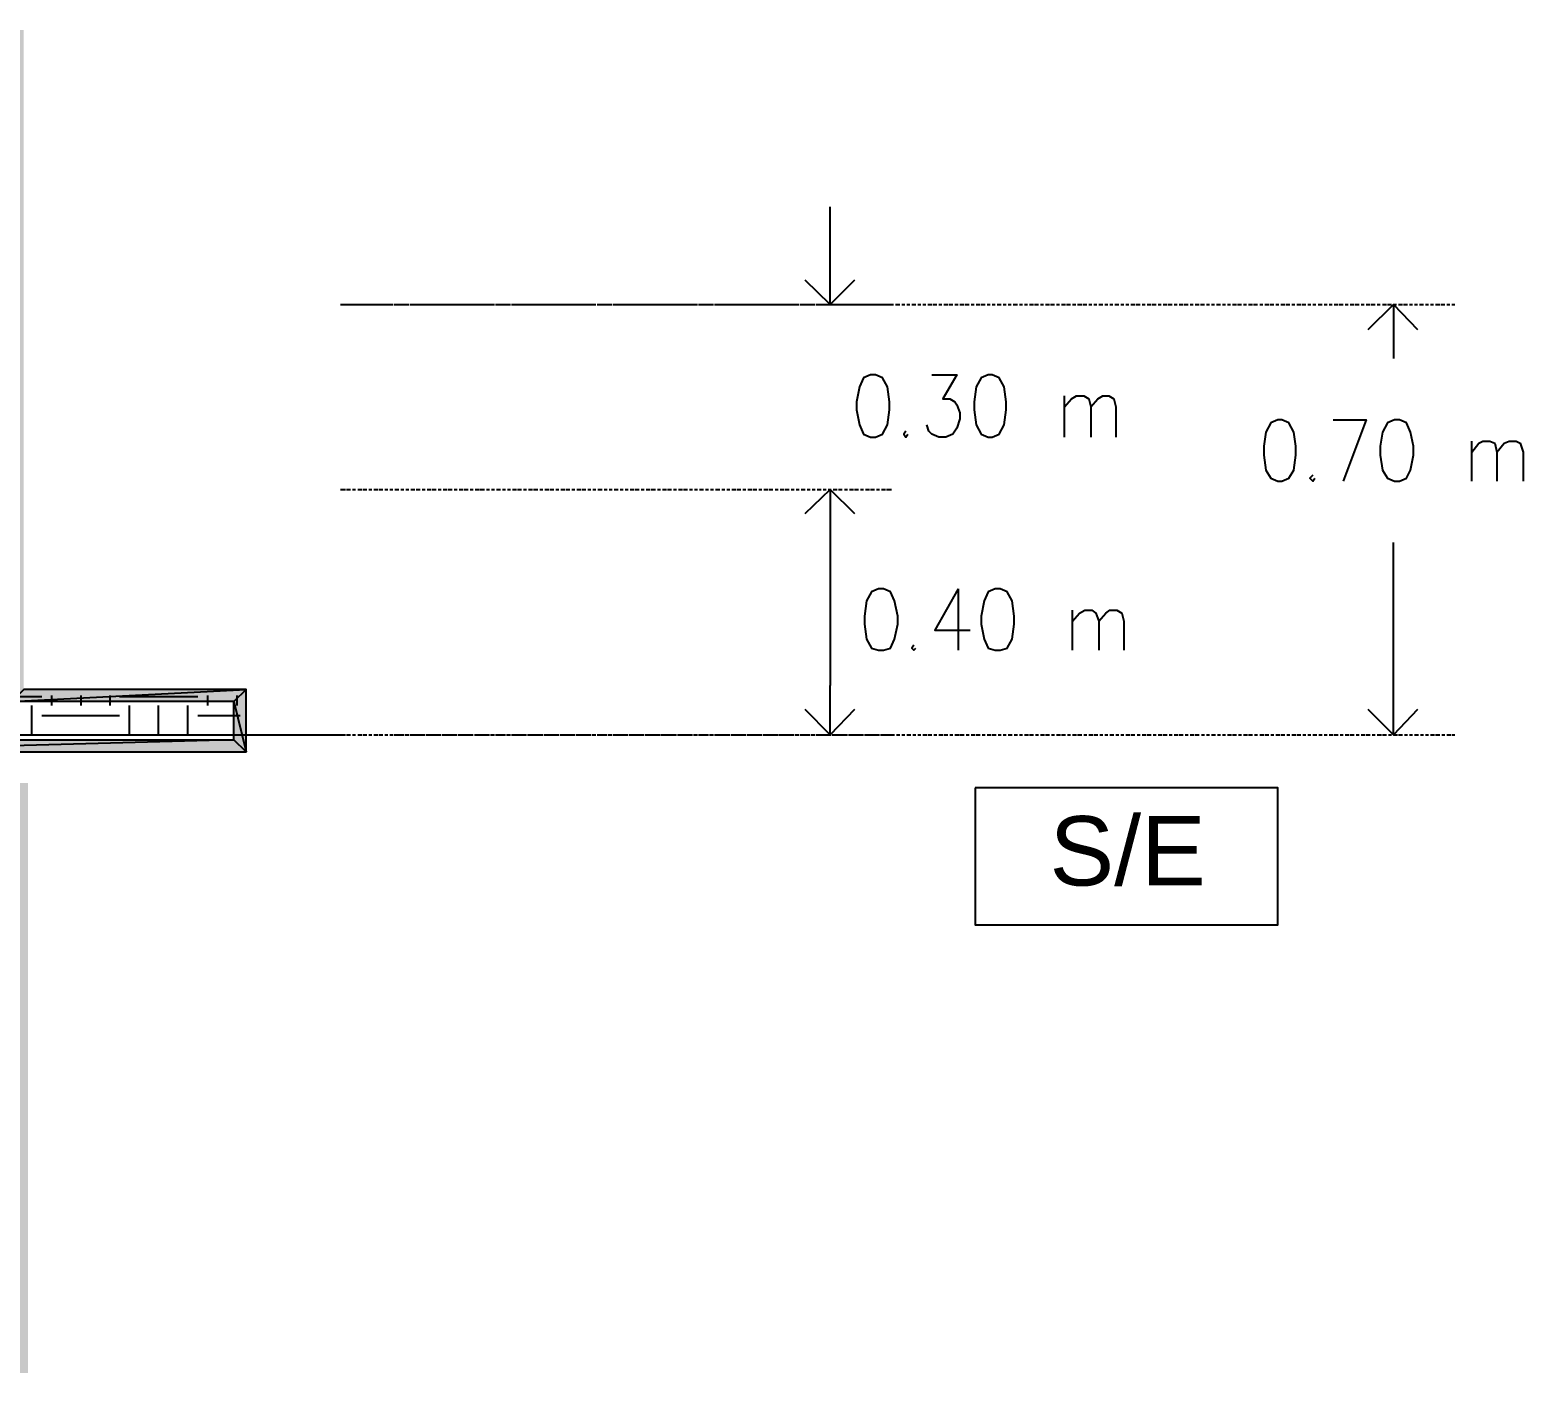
# Model space of a CAD drawing. Header units: metres. Extents: x 2.9 to 42.8, y 1.7 to 28.7.
# Drawn here: x 30.718 to 33.337, y 15.136 to 17.492 of the extents above; entities that cross this region are included whole.
import ezdxf

# ---------------------------------------------------------------- set-up
doc = ezdxf.new("R2010")
doc.units = ezdxf.units.M
for name, color, linetype in [('CIAN', 4, 'Continuous'), ('NEGRO', 7, 'Continuous'), ('RELLENO_CIAN', 4, 'Continuous'), ('ROJO', 1, 'Continuous'), ('TEXTO', 7, 'Continuous')]:
    doc.layers.add(name, color=color, linetype=linetype)
doc.styles.add('ArialMT', font='arial.ttf')

msp = doc.modelspace()

# ---------------------------------------------------------------- hatches: boundary and pattern name
at = {"layer": 'RELLENO_CIAN'}
h = msp.add_hatch(color=256, dxfattribs=at)
h.dxf.hatch_style = 1
h.paths.add_polyline_path([(30.7075, 17.4925), (30.6864, 17.4925), (30.7075, 16.3354), (30.7075, 17.4925)])
h.paths.add_polyline_path([(30.6864, 17.4925), (30.7075, 16.3354), (30.6864, 16.3142), (30.6864, 17.4925)])
h.paths.add_polyline_path([(30.7075, 16.3354), (30.6864, 16.3142), (31.0974, 16.3354), (30.7075, 16.3354)])
h.paths.add_polyline_path([(30.6864, 16.3142), (31.0974, 16.3354), (31.0762, 16.3142), (30.6864, 16.3142)])
h.paths.add_polyline_path([(31.0974, 16.3354), (31.0762, 16.3142), (31.0974, 16.226), (31.0974, 16.3354)])
h.paths.add_polyline_path([(31.0762, 16.3142), (31.0974, 16.226), (31.0762, 16.2472), (31.0762, 16.3142)])
h.paths.add_polyline_path([(31.0974, 16.226), (31.0762, 16.2472), (30.2966, 16.226), (31.0974, 16.226)])
h.paths.add_polyline_path([(31.0762, 16.2472), (30.2966, 16.226), (30.2754, 16.2472), (31.0762, 16.2472)])
h.paths.add_polyline_path([(30.2966, 16.226), (30.2754, 16.2472), (30.2966, 16.1713), (30.2966, 16.226)])
h.paths.add_polyline_path([(30.2754, 16.2472), (30.2966, 16.1713), (30.2754, 16.1502), (30.2754, 16.2472)])
h.paths.add_polyline_path([(30.2966, 16.1713), (30.2754, 16.1502), (30.7146, 16.1713), (30.2966, 16.1713)])
h.paths.add_polyline_path([(30.2754, 16.1502), (30.7146, 16.1713), (30.6934, 16.1502), (30.2754, 16.1502)])
h.paths.add_polyline_path([(30.7146, 16.1713), (30.6934, 16.1502), (30.7146, 15.1359), (30.7146, 16.1713)])
h.paths.add_polyline_path([(30.6934, 16.1502), (30.7146, 15.1359), (30.6934, 15.1359), (30.6934, 16.1502)])

# ---------------------------------------------------------------- linework, layer by layer
at = {"layer": 'CIAN', "lineweight": -3}
for points in [[(30.6017, 16.323), (30.7393, 16.323)], [(30.7569, 16.3072), (30.7569, 16.3248)], [(30.8081, 16.3072), (30.8081, 16.3248)], [(30.8592, 16.3072), (30.8592, 16.3248)], [(30.8751, 16.323), (31.0127, 16.323)], [(31.0303, 16.3072), (31.0303, 16.3248)], [(31.0815, 16.3072), (31.0815, 16.3248)], [(30.7217, 16.256), (30.7217, 16.3072)], [(30.8928, 16.256), (30.8928, 16.3072)], [(30.9439, 16.256), (30.9439, 16.3072)], [(30.9951, 16.256), (30.9951, 16.3072)], [(30.7393, 16.2895), (30.8751, 16.2895)], [(31.0127, 16.2895), (31.0868, 16.2895)], [(27.0016, 16.256), (31.0868, 16.256)], [(27.0016, 16.256), (31.2632, 16.256)]]:
    msp.add_lwpolyline(points, dxfattribs=at)
for points in [[(30.7075, 16.3354), (30.6864, 16.3142), (31.0974, 16.3354)], [(30.6864, 16.3142), (31.0974, 16.3354), (31.0762, 16.3142)], [(31.0974, 16.3354), (31.0762, 16.3142), (31.0974, 16.226)], [(31.0762, 16.3142), (31.0974, 16.226), (31.0762, 16.2472)], [(31.0762, 16.2472), (30.2966, 16.226), (30.2754, 16.2472)], [(31.0974, 16.226), (31.0762, 16.2472), (30.2966, 16.226)]]:
    msp.add_lwpolyline(points, close=True, dxfattribs=at)
at = {"layer": 'NEGRO', "lineweight": -3}
for points in [[(32.1927, 16.8875), (32.1804, 16.8822), (32.1733, 16.8663), (32.168, 16.8398), (32.168, 16.8257), (32.1733, 16.7993), (32.1804, 16.7834), (32.1927, 16.7781), (32.2016, 16.7781), (32.2139, 16.7834), (32.2227, 16.7993), (32.2262, 16.8257), (32.2262, 16.8398), (32.2227, 16.8663), (32.2139, 16.8822), (32.2016, 16.8875)], [(32.3991, 16.8875), (32.3868, 16.8822), (32.3779, 16.8663), (32.3744, 16.8398), (32.3744, 16.8257), (32.3779, 16.7993), (32.3868, 16.7834), (32.3991, 16.7781), (32.4062, 16.7781), (32.4185, 16.7834), (32.4273, 16.7993), (32.4309, 16.8257), (32.4309, 16.8398), (32.4273, 16.8663), (32.4185, 16.8822), (32.4062, 16.8875)], [(32.9071, 16.8081), (32.8948, 16.8028), (32.8859, 16.7869), (32.8824, 16.7622), (32.8824, 16.7464), (32.8859, 16.7199), (32.8948, 16.7058), (32.9071, 16.7005), (32.9142, 16.7005), (32.9265, 16.7058), (32.9353, 16.7199), (32.9389, 16.7464), (32.9389, 16.7622), (32.9353, 16.7869), (32.9265, 16.8028), (32.9142, 16.8081)], [(33.1117, 16.8081), (33.0994, 16.8028), (33.0906, 16.7869), (33.087, 16.7622), (33.087, 16.7464), (33.0906, 16.7199), (33.0994, 16.7058), (33.1117, 16.7005), (33.1205, 16.7005), (33.1329, 16.7058), (33.1399, 16.7199), (33.1452, 16.7464), (33.1452, 16.7622), (33.1399, 16.7869), (33.1329, 16.8028), (33.1205, 16.8081)], [(32.2068, 16.5118), (32.1945, 16.5065), (32.1857, 16.4906), (32.1822, 16.4641), (32.1822, 16.45), (32.1857, 16.4236), (32.1945, 16.4077), (32.2068, 16.4042), (32.2157, 16.4042), (32.228, 16.4077), (32.2351, 16.4236), (32.2404, 16.45), (32.2404, 16.4641), (32.2351, 16.4906), (32.228, 16.5065), (32.2157, 16.5118)], [(32.4115, 16.5118), (32.3991, 16.5065), (32.3921, 16.4906), (32.3868, 16.4641), (32.3868, 16.45), (32.3921, 16.4236), (32.3991, 16.4077), (32.4115, 16.4042), (32.4203, 16.4042), (32.4326, 16.4077), (32.4414, 16.4236), (32.445, 16.45), (32.445, 16.4641), (32.4414, 16.4906), (32.4326, 16.5065), (32.4203, 16.5118)], [(32.3762, 16.1625), (32.3762, 15.9226), (32.9071, 15.9226), (32.9071, 16.1625)]]:
    msp.add_lwpolyline(points, close=True, dxfattribs=at)
for points in [[(32.3003, 16.8875), (32.3444, 16.8875), (32.3197, 16.8451), (32.3321, 16.8451), (32.3409, 16.8398), (32.3444, 16.8346), (32.3497, 16.8204), (32.3497, 16.8099), (32.3444, 16.794), (32.3374, 16.7834), (32.325, 16.7781), (32.3127, 16.7781), (32.3003, 16.7834), (32.295, 16.7887), (32.2915, 16.7993)], [(32.5332, 16.7781), (32.5332, 16.8504)], [(32.5332, 16.831), (32.5455, 16.8451), (32.5543, 16.8504), (32.5667, 16.8504), (32.5755, 16.8451), (32.579, 16.831), (32.579, 16.7781)], [(32.579, 16.831), (32.5914, 16.8451), (32.6002, 16.8504), (32.6108, 16.8504), (32.6196, 16.8451), (32.6231, 16.831), (32.6231, 16.7781)], [(33.0041, 16.8081), (33.0623, 16.8081), (33.0218, 16.7005)], [(32.2545, 16.7887), (32.2509, 16.7834), (32.2545, 16.7781), (32.258, 16.7834)], [(33.2475, 16.7005), (33.2475, 16.7711)], [(33.2475, 16.7517), (33.2599, 16.7675), (33.2669, 16.7711), (33.2793, 16.7711), (33.2881, 16.7675), (33.2916, 16.7517), (33.2916, 16.7005)], [(33.2916, 16.7517), (33.304, 16.7675), (33.3128, 16.7711), (33.3252, 16.7711), (33.3322, 16.7675), (33.3375, 16.7517), (33.3375, 16.7005)], [(32.9688, 16.7111), (32.9636, 16.7058), (32.9688, 16.7005), (32.9724, 16.7058)], [(32.3462, 16.5118), (32.3056, 16.4394), (32.3674, 16.4394)], [(32.3462, 16.5118), (32.3462, 16.4042)], [(32.5473, 16.4042), (32.5473, 16.4747)], [(32.5473, 16.4553), (32.5596, 16.4694), (32.5684, 16.4747), (32.5808, 16.4747), (32.5878, 16.4694), (32.5931, 16.4553), (32.5931, 16.4042)], [(32.5931, 16.4553), (32.6055, 16.4694), (32.6125, 16.4747), (32.6249, 16.4747), (32.6337, 16.4694), (32.6372, 16.4553), (32.6372, 16.4042)], [(32.2686, 16.413), (32.2651, 16.4077), (32.2686, 16.4042), (32.2721, 16.4077)]]:
    msp.add_lwpolyline(points, dxfattribs=at)
at = {"layer": 'ROJO', "lineweight": -3}
for points in [[(32.1222, 17.0974), (32.1222, 17.182)], [(32.1222, 17.0109), (32.1222, 17.0974)], [(32.1645, 17.0533), (32.1222, 17.0109), (32.0781, 17.0533)], [(31.2632, 17.0109), (31.272, 17.0109)], [(31.2632, 17.0109), (31.2685, 17.0109)], [(31.272, 17.0109), (31.2773, 17.0109)], [(31.2737, 17.0109), (31.2808, 17.0109)], [(31.2808, 17.0109), (31.2879, 17.0109)], [(31.2843, 17.0109), (31.2896, 17.0109)], [(31.2896, 17.0109), (31.2967, 17.0109)], [(31.2932, 17.0109), (31.3002, 17.0109)], [(31.3002, 17.0109), (31.3055, 17.0109)], [(31.302, 17.0109), (31.309, 17.0109)], [(31.309, 17.0109), (31.3161, 17.0109)], [(31.3126, 17.0109), (31.3178, 17.0109)], [(31.3178, 17.0109), (31.3249, 17.0109)], [(31.3214, 17.0109), (31.3284, 17.0109)], [(31.3284, 17.0109), (31.3337, 17.0109)], [(31.3302, 17.0109), (31.3372, 17.0109)], [(31.3372, 17.0109), (31.3425, 17.0109)], [(31.3408, 17.0109), (31.3461, 17.0109)], [(31.3461, 17.0109), (31.3531, 17.0109)], [(31.3496, 17.0109), (31.3549, 17.0109)], [(31.3567, 17.0109), (31.3619, 17.0109)], [(31.3584, 17.0109), (31.3655, 17.0109)], [(31.3655, 17.0109), (31.3708, 17.0109)], [(31.369, 17.0109), (31.3743, 17.0109)], [(31.3743, 17.0109), (31.3813, 17.0109)], [(31.3778, 17.0109), (31.3831, 17.0109)], [(31.3849, 17.0109), (31.3902, 17.0109)], [(31.3866, 17.0109), (31.3937, 17.0109)], [(31.3937, 17.0109), (31.399, 17.0109)], [(31.3955, 17.0109), (31.4025, 17.0109)], [(31.4025, 17.0109), (31.4096, 17.0109)], [(31.406, 17.0109), (31.4113, 17.0109)], [(31.4113, 17.0109), (31.4184, 17.0109)], [(31.4149, 17.0109), (31.4219, 17.0109)], [(31.4219, 17.0109), (31.4272, 17.0109)], [(31.4237, 17.0109), (31.4307, 17.0109)], [(31.4307, 17.0109), (31.4378, 17.0109)], [(31.4343, 17.0109), (31.4396, 17.0109)], [(31.4396, 17.0109), (31.4466, 17.0109)], [(31.4431, 17.0109), (31.4501, 17.0109)], [(31.4501, 17.0109), (31.4554, 17.0109)], [(31.4519, 17.0109), (31.459, 17.0109)], [(31.459, 17.0109), (31.466, 17.0109)], [(31.4625, 17.0109), (31.4678, 17.0109)], [(31.4678, 17.0109), (31.4748, 17.0109)], [(31.4713, 17.0109), (31.4784, 17.0109)], [(31.4784, 17.0109), (31.4837, 17.0109)], [(31.4801, 17.0109), (31.4872, 17.0109)], [(31.4872, 17.0109), (31.4942, 17.0109)], [(31.4907, 17.0109), (31.496, 17.0109)], [(31.496, 17.0109), (31.5031, 17.0109)], [(31.4995, 17.0109), (31.5066, 17.0109)], [(31.5066, 17.0109), (31.5119, 17.0109)], [(31.5083, 17.0109), (31.5154, 17.0109)], [(31.5154, 17.0109), (31.5207, 17.0109)], [(31.5189, 17.0109), (31.5242, 17.0109)], [(31.5242, 17.0109), (31.5313, 17.0109)], [(31.5278, 17.0109), (31.533, 17.0109)], [(31.5348, 17.0109), (31.5401, 17.0109)], [(31.5366, 17.0109), (31.5436, 17.0109)], [(31.5436, 17.0109), (31.5489, 17.0109)], [(31.5472, 17.0109), (31.5524, 17.0109)], [(31.5524, 17.0109), (31.5595, 17.0109)], [(31.556, 17.0109), (31.5613, 17.0109)], [(31.563, 17.0109), (31.5683, 17.0109)], [(31.5648, 17.0109), (31.5718, 17.0109)], [(31.5718, 17.0109), (31.5771, 17.0109)], [(31.5736, 17.0109), (31.5807, 17.0109)], [(31.5807, 17.0109), (31.5877, 17.0109)], [(31.5842, 17.0109), (31.5895, 17.0109)], [(31.5895, 17.0109), (31.5965, 17.0109)], [(31.593, 17.0109), (31.6001, 17.0109)], [(31.6001, 17.0109), (31.6054, 17.0109)], [(31.6018, 17.0109), (31.6089, 17.0109)], [(31.6089, 17.0109), (31.6159, 17.0109)], [(31.6124, 17.0109), (31.6177, 17.0109)], [(31.6177, 17.0109), (31.6248, 17.0109)], [(31.6212, 17.0109), (31.6283, 17.0109)], [(31.6283, 17.0109), (31.6336, 17.0109)], [(31.6301, 17.0109), (31.6371, 17.0109)], [(31.6371, 17.0109), (31.6442, 17.0109)], [(31.6406, 17.0109), (31.6459, 17.0109)], [(31.6459, 17.0109), (31.653, 17.0109)], [(31.6495, 17.0109), (31.6565, 17.0109)], [(31.6565, 17.0109), (31.6618, 17.0109)], [(31.6583, 17.0109), (31.6653, 17.0109)], [(31.6653, 17.0109), (31.6724, 17.0109)], [(31.6689, 17.0109), (31.6742, 17.0109)], [(31.6742, 17.0109), (31.6812, 17.0109)], [(31.6777, 17.0109), (31.6847, 17.0109)], [(31.6847, 17.0109), (31.69, 17.0109)], [(31.6865, 17.0109), (31.6936, 17.0109)], [(31.6936, 17.0109), (31.6988, 17.0109)], [(31.6971, 17.0109), (31.7024, 17.0109)], [(31.7024, 17.0109), (31.7094, 17.0109)], [(31.7059, 17.0109), (31.7112, 17.0109)], [(31.713, 17.0109), (31.7183, 17.0109)], [(31.7147, 17.0109), (31.7218, 17.0109)], [(31.7218, 17.0109), (31.7271, 17.0109)], [(31.7253, 17.0109), (31.7306, 17.0109)], [(31.7306, 17.0109), (31.7377, 17.0109)], [(31.7341, 17.0109), (31.7394, 17.0109)], [(31.7412, 17.0109), (31.7465, 17.0109)], [(31.7429, 17.0109), (31.75, 17.0109)], [(31.75, 17.0109), (31.7553, 17.0109)], [(31.7535, 17.0109), (31.7588, 17.0109)], [(31.7588, 17.0109), (31.7659, 17.0109)], [(31.7623, 17.0109), (31.7676, 17.0109)], [(31.7676, 17.0109), (31.7747, 17.0109)], [(31.7712, 17.0109), (31.7782, 17.0109)], [(31.7782, 17.0109), (31.7835, 17.0109)], [(31.78, 17.0109), (31.787, 17.0109)], [(31.787, 17.0109), (31.7941, 17.0109)], [(31.7906, 17.0109), (31.7959, 17.0109)], [(31.7959, 17.0109), (31.8029, 17.0109)], [(31.7994, 17.0109), (31.8064, 17.0109)], [(31.8064, 17.0109), (31.8117, 17.0109)], [(31.8082, 17.0109), (31.8153, 17.0109)], [(31.8153, 17.0109), (31.8223, 17.0109)], [(31.8188, 17.0109), (31.8241, 17.0109)], [(31.8241, 17.0109), (31.8311, 17.0109)], [(31.8276, 17.0109), (31.8347, 17.0109)], [(31.8347, 17.0109), (31.84, 17.0109)], [(31.8364, 17.0109), (31.8435, 17.0109)], [(31.8435, 17.0109), (31.8505, 17.0109)], [(31.847, 17.0109), (31.8523, 17.0109)], [(31.8523, 17.0109), (31.8594, 17.0109)], [(31.8558, 17.0109), (31.8629, 17.0109)], [(31.8629, 17.0109), (31.8682, 17.0109)], [(31.8647, 17.0109), (31.8717, 17.0109)], [(31.8717, 17.0109), (31.877, 17.0109)], [(31.8752, 17.0109), (31.8805, 17.0109)], [(31.8805, 17.0109), (31.8876, 17.0109)], [(31.8841, 17.0109), (31.8893, 17.0109)], [(31.8911, 17.0109), (31.8964, 17.0109)], [(31.8929, 17.0109), (31.8999, 17.0109)], [(31.8999, 17.0109), (31.9052, 17.0109)], [(31.9035, 17.0109), (31.9087, 17.0109)], [(31.9087, 17.0109), (31.9158, 17.0109)], [(31.9123, 17.0109), (31.9176, 17.0109)], [(31.9193, 17.0109), (31.9246, 17.0109)], [(31.9211, 17.0109), (31.9282, 17.0109)], [(31.9282, 17.0109), (31.9334, 17.0109)], [(31.9317, 17.0109), (31.937, 17.0109)], [(31.937, 17.0109), (31.944, 17.0109)], [(31.9405, 17.0109), (31.9458, 17.0109)], [(31.9458, 17.0109), (31.9528, 17.0109)], [(31.9493, 17.0109), (31.9564, 17.0109)], [(31.9564, 17.0109), (31.9617, 17.0109)], [(31.9581, 17.0109), (31.9652, 17.0109)], [(31.9652, 17.0109), (31.9722, 17.0109)], [(31.9687, 17.0109), (31.974, 17.0109)], [(31.974, 17.0109), (31.9811, 17.0109)], [(31.9775, 17.0109), (31.9846, 17.0109)], [(31.9846, 17.0109), (31.9899, 17.0109)], [(31.9864, 17.0109), (31.9934, 17.0109)], [(31.9934, 17.0109), (32.0005, 17.0109)], [(31.9969, 17.0109), (32.0022, 17.0109)], [(32.0022, 17.0109), (32.0093, 17.0109)], [(32.0058, 17.0109), (32.0128, 17.0109)], [(32.0128, 17.0109), (32.0181, 17.0109)], [(32.0146, 17.0109), (32.0216, 17.0109)], [(32.0216, 17.0109), (32.0287, 17.0109)], [(32.0252, 17.0109), (32.0305, 17.0109)], [(32.0305, 17.0109), (32.0375, 17.0109)], [(32.034, 17.0109), (32.041, 17.0109)], [(32.041, 17.0109), (32.0463, 17.0109)], [(32.0428, 17.0109), (32.0499, 17.0109)], [(32.0499, 17.0109), (32.0552, 17.0109)], [(32.0534, 17.0109), (32.0587, 17.0109)], [(32.0587, 17.0109), (32.0657, 17.0109)], [(32.0622, 17.0109), (32.0675, 17.0109)], [(32.0693, 17.0109), (32.0746, 17.0109)], [(32.071, 17.0109), (32.0781, 17.0109)], [(32.0781, 17.0109), (32.0834, 17.0109)], [(32.0816, 17.0109), (32.0869, 17.0109)], [(32.0869, 17.0109), (32.094, 17.0109)], [(32.0904, 17.0109), (32.0957, 17.0109)], [(32.0975, 17.0109), (32.1028, 17.0109)], [(32.0993, 17.0109), (32.1063, 17.0109)], [(32.1063, 17.0109), (32.1116, 17.0109)], [(32.1098, 17.0109), (32.1151, 17.0109)], [(32.1151, 17.0109), (32.1222, 17.0109)], [(32.1187, 17.0109), (32.1239, 17.0109)], [(32.1239, 17.0109), (32.131, 17.0109)], [(32.1275, 17.0109), (32.1345, 17.0109)], [(32.1345, 17.0109), (32.1398, 17.0109)], [(32.1363, 17.0109), (32.1433, 17.0109)], [(32.1433, 17.0109), (32.1504, 17.0109)], [(32.1469, 17.0109), (32.1522, 17.0109)], [(32.1522, 17.0109), (32.1592, 17.0109)], [(32.1557, 17.0109), (32.1628, 17.0109)], [(32.1628, 17.0109), (32.168, 17.0109)], [(32.1645, 17.0109), (32.1716, 17.0109)], [(32.1716, 17.0109), (32.1786, 17.0109)], [(32.1751, 17.0109), (32.1804, 17.0109)], [(32.1804, 17.0109), (32.1874, 17.0109)], [(32.1839, 17.0109), (32.191, 17.0109)], [(32.191, 17.0109), (32.1963, 17.0109)], [(32.1927, 17.0109), (32.1998, 17.0109)], [(32.1998, 17.0109), (32.2068, 17.0109)], [(32.2033, 17.0109), (32.2086, 17.0109)], [(32.2086, 17.0109), (32.2157, 17.0109)], [(32.2121, 17.0109), (32.2192, 17.0109)], [(32.2192, 17.0109), (32.2245, 17.0109)], [(32.221, 17.0109), (32.2298, 17.0109)], [(32.228, 17.0109), (32.2333, 17.0109)], [(32.2368, 17.0109), (32.2439, 17.0109)], [(32.2474, 17.0109), (32.2527, 17.0109)], [(32.2562, 17.0109), (32.2615, 17.0109)], [(32.2651, 17.0109), (32.2721, 17.0109)], [(32.2756, 17.0109), (32.2809, 17.0109)], [(32.2845, 17.0109), (32.2897, 17.0109)], [(32.2933, 17.0109), (32.3003, 17.0109)], [(32.3021, 17.0109), (32.3092, 17.0109)], [(32.3127, 17.0109), (32.318, 17.0109)], [(32.3215, 17.0109), (32.3286, 17.0109)], [(32.3303, 17.0109), (32.3374, 17.0109)], [(32.3409, 17.0109), (32.3462, 17.0109)], [(32.3497, 17.0109), (32.3568, 17.0109)], [(32.3585, 17.0109), (32.3656, 17.0109)], [(32.3691, 17.0109), (32.3744, 17.0109)], [(32.3779, 17.0109), (32.385, 17.0109)], [(32.3868, 17.0109), (32.3938, 17.0109)], [(32.3973, 17.0109), (32.4026, 17.0109)], [(32.4062, 17.0109), (32.4115, 17.0109)], [(32.415, 17.0109), (32.422, 17.0109)], [(32.4256, 17.0109), (32.4309, 17.0109)], [(32.4344, 17.0109), (32.4397, 17.0109)], [(32.4432, 17.0109), (32.4503, 17.0109)], [(32.4538, 17.0109), (32.4591, 17.0109)], [(32.4626, 17.0109), (32.4679, 17.0109)], [(32.4714, 17.0109), (32.4785, 17.0109)], [(32.4803, 17.0109), (32.4873, 17.0109)], [(32.4908, 17.0109), (32.4961, 17.0109)], [(32.4997, 17.0109), (32.5067, 17.0109)], [(32.5085, 17.0109), (32.5155, 17.0109)], [(32.5191, 17.0109), (32.5243, 17.0109)], [(32.5279, 17.0109), (32.5349, 17.0109)], [(32.5367, 17.0109), (32.5437, 17.0109)], [(32.5473, 17.0109), (32.5526, 17.0109)], [(32.5561, 17.0109), (32.5632, 17.0109)], [(32.5649, 17.0109), (32.572, 17.0109)], [(32.5755, 17.0109), (32.5808, 17.0109)], [(32.5843, 17.0109), (32.5896, 17.0109)], [(32.5931, 17.0109), (32.6002, 17.0109)], [(32.6037, 17.0109), (32.609, 17.0109)], [(32.6125, 17.0109), (32.6178, 17.0109)], [(32.6214, 17.0109), (32.6284, 17.0109)], [(32.6319, 17.0109), (32.6372, 17.0109)], [(32.6408, 17.0109), (32.6461, 17.0109)], [(32.6496, 17.0109), (32.6566, 17.0109)], [(32.6584, 17.0109), (32.6655, 17.0109)], [(32.669, 17.0109), (32.6743, 17.0109)], [(32.6778, 17.0109), (32.6849, 17.0109)], [(32.6866, 17.0109), (32.6937, 17.0109)], [(32.6972, 17.0109), (32.7025, 17.0109)], [(32.706, 17.0109), (32.7131, 17.0109)], [(32.7148, 17.0109), (32.7219, 17.0109)], [(32.7254, 17.0109), (32.7307, 17.0109)], [(32.7343, 17.0109), (32.7413, 17.0109)], [(32.7431, 17.0109), (32.7501, 17.0109)], [(32.7537, 17.0109), (32.7589, 17.0109)], [(32.7625, 17.0109), (32.7695, 17.0109)], [(32.7713, 17.0109), (32.7783, 17.0109)], [(32.7819, 17.0109), (32.7872, 17.0109)], [(32.7907, 17.0109), (32.796, 17.0109)], [(32.7995, 17.0109), (32.8066, 17.0109)], [(32.8101, 17.0109), (32.8154, 17.0109)], [(32.8189, 17.0109), (32.8242, 17.0109)], [(32.8277, 17.0109), (32.8348, 17.0109)], [(32.8366, 17.0109), (32.8436, 17.0109)], [(32.8471, 17.0109), (32.8524, 17.0109)], [(32.856, 17.0109), (32.863, 17.0109)], [(32.8648, 17.0109), (32.8718, 17.0109)], [(32.8754, 17.0109), (32.8807, 17.0109)], [(32.8842, 17.0109), (32.8912, 17.0109)], [(32.893, 17.0109), (32.9001, 17.0109)], [(32.9036, 17.0109), (32.9089, 17.0109)], [(32.9124, 17.0109), (32.9195, 17.0109)], [(32.9212, 17.0109), (32.9283, 17.0109)], [(32.9318, 17.0109), (32.9371, 17.0109)], [(32.9406, 17.0109), (32.9477, 17.0109)], [(32.9494, 17.0109), (32.9565, 17.0109)], [(32.96, 17.0109), (32.9653, 17.0109)], [(32.9688, 17.0109), (32.9741, 17.0109)], [(32.9777, 17.0109), (32.9847, 17.0109)], [(32.9883, 17.0109), (32.9935, 17.0109)], [(32.9971, 17.0109), (33.0024, 17.0109)], [(33.0059, 17.0109), (33.0129, 17.0109)], [(33.0147, 17.0109), (33.0218, 17.0109)], [(33.0253, 17.0109), (33.0306, 17.0109)], [(33.0341, 17.0109), (33.0412, 17.0109)], [(33.0429, 17.0109), (33.05, 17.0109)], [(33.0535, 17.0109), (33.0588, 17.0109)], [(33.0623, 17.0109), (33.0694, 17.0109)], [(33.0659, 16.9668), (33.11, 17.0109), (33.1523, 16.9668)], [(33.0712, 17.0109), (33.0782, 17.0109)], [(33.0817, 17.0109), (33.087, 17.0109)], [(33.0906, 17.0109), (33.0976, 17.0109)], [(33.0994, 17.0109), (33.1064, 17.0109)], [(33.11, 17.0109), (33.1153, 17.0109)], [(33.11, 17.0109), (33.11, 16.9245)], [(33.1188, 17.0109), (33.1258, 17.0109)], [(33.1276, 17.0109), (33.1347, 17.0109)], [(33.1382, 17.0109), (33.1435, 17.0109)], [(33.147, 17.0109), (33.1523, 17.0109)], [(33.1558, 17.0109), (33.1629, 17.0109)], [(33.1664, 17.0109), (33.1717, 17.0109)], [(33.1752, 17.0109), (33.1805, 17.0109)], [(33.184, 17.0109), (33.1911, 17.0109)], [(33.1929, 17.0109), (33.1999, 17.0109)], [(33.2034, 17.0109), (33.2087, 17.0109)], [(33.2123, 17.0109), (33.2176, 17.0109)], [(33.11, 16.9245), (33.11, 16.9157)], [(31.2632, 16.6864), (31.272, 16.6864)], [(31.2737, 16.6864), (31.2808, 16.6864)], [(31.2843, 16.6864), (31.2896, 16.6864)], [(31.2932, 16.6864), (31.3002, 16.6864)], [(31.302, 16.6864), (31.309, 16.6864)], [(31.3126, 16.6864), (31.3178, 16.6864)], [(31.3214, 16.6864), (31.3284, 16.6864)], [(31.3302, 16.6864), (31.3372, 16.6864)], [(31.3408, 16.6864), (31.3461, 16.6864)], [(31.3496, 16.6864), (31.3549, 16.6864)], [(31.3584, 16.6864), (31.3655, 16.6864)], [(31.369, 16.6864), (31.3743, 16.6864)], [(31.3778, 16.6864), (31.3831, 16.6864)], [(31.3866, 16.6864), (31.3937, 16.6864)], [(31.3955, 16.6864), (31.4025, 16.6864)], [(31.406, 16.6864), (31.4113, 16.6864)], [(31.4149, 16.6864), (31.4219, 16.6864)], [(31.4237, 16.6864), (31.4307, 16.6864)], [(31.4343, 16.6864), (31.4396, 16.6864)], [(31.4431, 16.6864), (31.4501, 16.6864)], [(31.4519, 16.6864), (31.459, 16.6864)], [(31.4625, 16.6864), (31.4678, 16.6864)], [(31.4713, 16.6864), (31.4784, 16.6864)], [(31.4801, 16.6864), (31.4872, 16.6864)], [(31.4907, 16.6864), (31.496, 16.6864)], [(31.4995, 16.6864), (31.5066, 16.6864)], [(31.5083, 16.6864), (31.5154, 16.6864)], [(31.5189, 16.6864), (31.5242, 16.6864)], [(31.5278, 16.6864), (31.533, 16.6864)], [(31.5366, 16.6864), (31.5436, 16.6864)], [(31.5472, 16.6864), (31.5524, 16.6864)], [(31.556, 16.6864), (31.5613, 16.6864)], [(31.5648, 16.6864), (31.5718, 16.6864)], [(31.5736, 16.6864), (31.5807, 16.6864)], [(31.5842, 16.6864), (31.5895, 16.6864)], [(31.593, 16.6864), (31.6001, 16.6864)], [(31.6018, 16.6864), (31.6089, 16.6864)], [(31.6124, 16.6864), (31.6177, 16.6864)], [(31.6212, 16.6864), (31.6283, 16.6864)], [(31.6301, 16.6864), (31.6371, 16.6864)], [(31.6406, 16.6864), (31.6459, 16.6864)], [(31.6495, 16.6864), (31.6565, 16.6864)], [(31.6583, 16.6864), (31.6653, 16.6864)], [(31.6689, 16.6864), (31.6742, 16.6864)], [(31.6777, 16.6864), (31.6847, 16.6864)], [(31.6865, 16.6864), (31.6936, 16.6864)], [(31.6971, 16.6864), (31.7024, 16.6864)], [(31.7059, 16.6864), (31.7112, 16.6864)], [(31.7147, 16.6864), (31.7218, 16.6864)], [(31.7253, 16.6864), (31.7306, 16.6864)], [(31.7341, 16.6864), (31.7394, 16.6864)], [(31.7429, 16.6864), (31.75, 16.6864)], [(31.7535, 16.6864), (31.7588, 16.6864)], [(31.7623, 16.6864), (31.7676, 16.6864)], [(31.7712, 16.6864), (31.7782, 16.6864)], [(31.78, 16.6864), (31.787, 16.6864)], [(31.7906, 16.6864), (31.7959, 16.6864)], [(31.7994, 16.6864), (31.8064, 16.6864)], [(31.8082, 16.6864), (31.8153, 16.6864)], [(31.8188, 16.6864), (31.8241, 16.6864)], [(31.8276, 16.6864), (31.8347, 16.6864)], [(31.8364, 16.6864), (31.8435, 16.6864)], [(31.847, 16.6864), (31.8523, 16.6864)], [(31.8558, 16.6864), (31.8629, 16.6864)], [(31.8647, 16.6864), (31.8717, 16.6864)], [(31.8752, 16.6864), (31.8805, 16.6864)], [(31.8841, 16.6864), (31.8893, 16.6864)], [(31.8929, 16.6864), (31.8999, 16.6864)], [(31.9035, 16.6864), (31.9087, 16.6864)], [(31.9123, 16.6864), (31.9176, 16.6864)], [(31.9211, 16.6864), (31.9282, 16.6864)], [(31.9317, 16.6864), (31.937, 16.6864)], [(31.9405, 16.6864), (31.9458, 16.6864)], [(31.9493, 16.6864), (31.9564, 16.6864)], [(31.9581, 16.6864), (31.9652, 16.6864)], [(31.9687, 16.6864), (31.974, 16.6864)], [(31.9775, 16.6864), (31.9846, 16.6864)], [(31.9864, 16.6864), (31.9934, 16.6864)], [(31.9969, 16.6864), (32.0022, 16.6864)], [(32.0058, 16.6864), (32.0128, 16.6864)], [(32.0146, 16.6864), (32.0216, 16.6864)], [(32.0252, 16.6864), (32.0305, 16.6864)], [(32.034, 16.6864), (32.041, 16.6864)], [(32.0428, 16.6864), (32.0499, 16.6864)], [(32.0534, 16.6864), (32.0587, 16.6864)], [(32.0622, 16.6864), (32.0675, 16.6864)], [(32.071, 16.6864), (32.0781, 16.6864)], [(32.0781, 16.6441), (32.1222, 16.6864), (32.1645, 16.6441)], [(32.0816, 16.6864), (32.0869, 16.6864)], [(32.0904, 16.6864), (32.0957, 16.6864)], [(32.0993, 16.6864), (32.1063, 16.6864)], [(32.1098, 16.6864), (32.1151, 16.6864)], [(32.1187, 16.6864), (32.1239, 16.6864)], [(32.1222, 16.6864), (32.1222, 16.6017)], [(32.1275, 16.6864), (32.1345, 16.6864)], [(32.1363, 16.6864), (32.1433, 16.6864)], [(32.1469, 16.6864), (32.1522, 16.6864)], [(32.1557, 16.6864), (32.1628, 16.6864)], [(32.1645, 16.6864), (32.1716, 16.6864)], [(32.1751, 16.6864), (32.1804, 16.6864)], [(32.1839, 16.6864), (32.191, 16.6864)], [(32.1927, 16.6864), (32.1998, 16.6864)], [(32.2033, 16.6864), (32.2086, 16.6864)], [(32.2121, 16.6864), (32.2192, 16.6864)], [(32.221, 16.6864), (32.2298, 16.6864)], [(32.1222, 16.6017), (32.1222, 16.5153)], [(32.1222, 16.6017), (32.1222, 16.3424)], [(33.11, 16.3424), (33.11, 16.5929)], [(32.1222, 16.256), (32.1222, 16.3424)], [(33.11, 16.256), (33.11, 16.3424)], [(32.1645, 16.3001), (32.1222, 16.256), (32.0781, 16.3001)], [(33.1523, 16.3001), (33.11, 16.256), (33.0659, 16.3001)], [(31.2632, 16.256), (31.272, 16.256)], [(31.2737, 16.256), (31.2808, 16.256)], [(31.2843, 16.256), (31.2896, 16.256)], [(31.2932, 16.256), (31.3002, 16.256)], [(31.302, 16.256), (31.309, 16.256)], [(31.3126, 16.256), (31.3178, 16.256)], [(31.3214, 16.256), (31.3284, 16.256)], [(31.3302, 16.256), (31.3372, 16.256)], [(31.3408, 16.256), (31.3461, 16.256)], [(31.3496, 16.256), (31.3549, 16.256)], [(31.3496, 16.256), (31.3531, 16.256)], [(31.3567, 16.256), (31.3619, 16.256)], [(31.3584, 16.256), (31.3655, 16.256)], [(31.3655, 16.256), (31.3725, 16.256)], [(31.369, 16.256), (31.3743, 16.256)], [(31.3761, 16.256), (31.3813, 16.256)], [(31.3778, 16.256), (31.3831, 16.256)], [(31.3849, 16.256), (31.3902, 16.256)], [(31.3866, 16.256), (31.3937, 16.256)], [(31.3937, 16.256), (31.4008, 16.256)], [(31.3955, 16.256), (31.4025, 16.256)], [(31.4025, 16.256), (31.4096, 16.256)], [(31.406, 16.256), (31.4113, 16.256)], [(31.4131, 16.256), (31.4184, 16.256)], [(31.4149, 16.256), (31.4219, 16.256)], [(31.4219, 16.256), (31.429, 16.256)], [(31.4237, 16.256), (31.4307, 16.256)], [(31.4307, 16.256), (31.4378, 16.256)], [(31.4343, 16.256), (31.4396, 16.256)], [(31.4413, 16.256), (31.4466, 16.256)], [(31.4431, 16.256), (31.4501, 16.256)], [(31.4501, 16.256), (31.4572, 16.256)], [(31.4519, 16.256), (31.459, 16.256)], [(31.459, 16.256), (31.466, 16.256)], [(31.4625, 16.256), (31.4678, 16.256)], [(31.4695, 16.256), (31.4748, 16.256)], [(31.4713, 16.256), (31.4784, 16.256)], [(31.4784, 16.256), (31.4854, 16.256)], [(31.4801, 16.256), (31.4872, 16.256)], [(31.4872, 16.256), (31.4942, 16.256)], [(31.4907, 16.256), (31.496, 16.256)], [(31.4978, 16.256), (31.5031, 16.256)], [(31.4995, 16.256), (31.5066, 16.256)], [(31.5066, 16.256), (31.5119, 16.256)], [(31.5083, 16.256), (31.5154, 16.256)], [(31.5154, 16.256), (31.5225, 16.256)], [(31.5189, 16.256), (31.5242, 16.256)], [(31.526, 16.256), (31.5313, 16.256)], [(31.5278, 16.256), (31.533, 16.256)], [(31.5348, 16.256), (31.5401, 16.256)], [(31.5366, 16.256), (31.5436, 16.256)], [(31.5436, 16.256), (31.5507, 16.256)], [(31.5472, 16.256), (31.5524, 16.256)], [(31.5542, 16.256), (31.5595, 16.256)], [(31.556, 16.256), (31.5613, 16.256)], [(31.563, 16.256), (31.5683, 16.256)], [(31.5648, 16.256), (31.5718, 16.256)], [(31.5718, 16.256), (31.5789, 16.256)], [(31.5736, 16.256), (31.5807, 16.256)], [(31.5807, 16.256), (31.5877, 16.256)], [(31.5842, 16.256), (31.5895, 16.256)], [(31.5912, 16.256), (31.5965, 16.256)], [(31.593, 16.256), (31.6001, 16.256)], [(31.6001, 16.256), (31.6071, 16.256)], [(31.6018, 16.256), (31.6089, 16.256)], [(31.6089, 16.256), (31.6159, 16.256)], [(31.6124, 16.256), (31.6177, 16.256)], [(31.6195, 16.256), (31.6248, 16.256)], [(31.6212, 16.256), (31.6283, 16.256)], [(31.6283, 16.256), (31.6353, 16.256)], [(31.6301, 16.256), (31.6371, 16.256)], [(31.6371, 16.256), (31.6442, 16.256)], [(31.6406, 16.256), (31.6459, 16.256)], [(31.6477, 16.256), (31.653, 16.256)], [(31.6495, 16.256), (31.6565, 16.256)], [(31.6565, 16.256), (31.6636, 16.256)], [(31.6583, 16.256), (31.6653, 16.256)], [(31.6653, 16.256), (31.6724, 16.256)], [(31.6689, 16.256), (31.6742, 16.256)], [(31.6759, 16.256), (31.6812, 16.256)], [(31.6777, 16.256), (31.6847, 16.256)], [(31.6847, 16.256), (31.69, 16.256)], [(31.6865, 16.256), (31.6936, 16.256)], [(31.6936, 16.256), (31.7006, 16.256)], [(31.6971, 16.256), (31.7024, 16.256)], [(31.7041, 16.256), (31.7094, 16.256)], [(31.7059, 16.256), (31.7112, 16.256)], [(31.713, 16.256), (31.7183, 16.256)], [(31.7147, 16.256), (31.7218, 16.256)], [(31.7218, 16.256), (31.7288, 16.256)], [(31.7253, 16.256), (31.7306, 16.256)], [(31.7324, 16.256), (31.7377, 16.256)], [(31.7341, 16.256), (31.7394, 16.256)], [(31.7412, 16.256), (31.7465, 16.256)], [(31.7429, 16.256), (31.75, 16.256)], [(31.75, 16.256), (31.7571, 16.256)], [(31.7535, 16.256), (31.7588, 16.256)], [(31.7588, 16.256), (31.7659, 16.256)], [(31.7623, 16.256), (31.7676, 16.256)], [(31.7694, 16.256), (31.7747, 16.256)], [(31.7712, 16.256), (31.7782, 16.256)], [(31.7782, 16.256), (31.7853, 16.256)], [(31.78, 16.256), (31.787, 16.256)], [(31.787, 16.256), (31.7941, 16.256)], [(31.7906, 16.256), (31.7959, 16.256)], [(31.7976, 16.256), (31.8029, 16.256)], [(31.7994, 16.256), (31.8064, 16.256)], [(31.8064, 16.256), (31.8135, 16.256)], [(31.8082, 16.256), (31.8153, 16.256)], [(31.8153, 16.256), (31.8223, 16.256)], [(31.8188, 16.256), (31.8241, 16.256)], [(31.8258, 16.256), (31.8311, 16.256)], [(31.8276, 16.256), (31.8347, 16.256)], [(31.8347, 16.256), (31.8417, 16.256)], [(31.8364, 16.256), (31.8435, 16.256)], [(31.8435, 16.256), (31.8505, 16.256)], [(31.847, 16.256), (31.8523, 16.256)], [(31.8541, 16.256), (31.8594, 16.256)], [(31.8558, 16.256), (31.8629, 16.256)], [(31.8629, 16.256), (31.8682, 16.256)], [(31.8647, 16.256), (31.8717, 16.256)], [(31.8717, 16.256), (31.8788, 16.256)], [(31.8752, 16.256), (31.8805, 16.256)], [(31.8823, 16.256), (31.8876, 16.256)], [(31.8841, 16.256), (31.8893, 16.256)], [(31.8911, 16.256), (31.8964, 16.256)], [(31.8929, 16.256), (31.8999, 16.256)], [(31.8999, 16.256), (31.907, 16.256)], [(31.9035, 16.256), (31.9087, 16.256)], [(31.9105, 16.256), (31.9158, 16.256)], [(31.9123, 16.256), (31.9176, 16.256)], [(31.9193, 16.256), (31.9246, 16.256)], [(31.9211, 16.256), (31.9282, 16.256)], [(31.9282, 16.256), (31.9352, 16.256)], [(31.9317, 16.256), (31.937, 16.256)], [(31.937, 16.256), (31.944, 16.256)], [(31.9405, 16.256), (31.9458, 16.256)], [(31.9476, 16.256), (31.9528, 16.256)], [(31.9493, 16.256), (31.9564, 16.256)], [(31.9564, 16.256), (31.9634, 16.256)], [(31.9581, 16.256), (31.9652, 16.256)], [(31.9652, 16.256), (31.9722, 16.256)], [(31.9687, 16.256), (31.974, 16.256)], [(31.9758, 16.256), (31.9811, 16.256)], [(31.9775, 16.256), (31.9846, 16.256)], [(31.9846, 16.256), (31.9917, 16.256)], [(31.9864, 16.256), (31.9934, 16.256)], [(31.9934, 16.256), (32.0005, 16.256)], [(31.9969, 16.256), (32.0022, 16.256)], [(32.004, 16.256), (32.0093, 16.256)], [(32.0058, 16.256), (32.0128, 16.256)], [(32.0128, 16.256), (32.0199, 16.256)], [(32.0146, 16.256), (32.0216, 16.256)], [(32.0216, 16.256), (32.0287, 16.256)], [(32.0252, 16.256), (32.0305, 16.256)], [(32.0322, 16.256), (32.0375, 16.256)], [(32.034, 16.256), (32.041, 16.256)], [(32.041, 16.256), (32.0463, 16.256)], [(32.0428, 16.256), (32.0499, 16.256)], [(32.0499, 16.256), (32.0569, 16.256)], [(32.0534, 16.256), (32.0587, 16.256)], [(32.0604, 16.256), (32.0657, 16.256)], [(32.0622, 16.256), (32.0675, 16.256)], [(32.0693, 16.256), (32.0746, 16.256)], [(32.071, 16.256), (32.0781, 16.256)], [(32.0781, 16.256), (32.0851, 16.256)], [(32.0816, 16.256), (32.0869, 16.256)], [(32.0887, 16.256), (32.094, 16.256)], [(32.0904, 16.256), (32.0957, 16.256)], [(32.0975, 16.256), (32.1028, 16.256)], [(32.0993, 16.256), (32.1063, 16.256)], [(32.1063, 16.256), (32.1134, 16.256)], [(32.1098, 16.256), (32.1151, 16.256)], [(32.1151, 16.256), (32.1222, 16.256)], [(32.1187, 16.256), (32.1239, 16.256)], [(32.1257, 16.256), (32.131, 16.256)], [(32.1275, 16.256), (32.1345, 16.256)], [(32.1345, 16.256), (32.1416, 16.256)], [(32.1363, 16.256), (32.1433, 16.256)], [(32.1433, 16.256), (32.1504, 16.256)], [(32.1469, 16.256), (32.1522, 16.256)], [(32.1539, 16.256), (32.1592, 16.256)], [(32.1557, 16.256), (32.1628, 16.256)], [(32.1628, 16.256), (32.1698, 16.256)], [(32.1645, 16.256), (32.1716, 16.256)], [(32.1716, 16.256), (32.1786, 16.256)], [(32.1751, 16.256), (32.1804, 16.256)], [(32.1822, 16.256), (32.1874, 16.256)], [(32.1839, 16.256), (32.191, 16.256)], [(32.191, 16.256), (32.198, 16.256)], [(32.1927, 16.256), (32.1998, 16.256)], [(32.1998, 16.256), (32.2068, 16.256)], [(32.2033, 16.256), (32.2086, 16.256)], [(32.2104, 16.256), (32.2157, 16.256)], [(32.2121, 16.256), (32.2192, 16.256)], [(32.2192, 16.256), (32.2245, 16.256)], [(32.221, 16.256), (32.2298, 16.256)], [(32.228, 16.256), (32.2351, 16.256)], [(32.2386, 16.256), (32.2439, 16.256)], [(32.2474, 16.256), (32.2527, 16.256)], [(32.2562, 16.256), (32.2633, 16.256)], [(32.2668, 16.256), (32.2721, 16.256)], [(32.2756, 16.256), (32.2809, 16.256)], [(32.2845, 16.256), (32.2915, 16.256)], [(32.2933, 16.256), (32.3003, 16.256)], [(32.3039, 16.256), (32.3092, 16.256)], [(32.3127, 16.256), (32.3197, 16.256)], [(32.3215, 16.256), (32.3286, 16.256)], [(32.3321, 16.256), (32.3374, 16.256)], [(32.3409, 16.256), (32.348, 16.256)], [(32.3497, 16.256), (32.3568, 16.256)], [(32.3603, 16.256), (32.3656, 16.256)], [(32.3691, 16.256), (32.3762, 16.256)], [(32.3779, 16.256), (32.385, 16.256)], [(32.3885, 16.256), (32.3938, 16.256)], [(32.3973, 16.256), (32.4044, 16.256)], [(32.4062, 16.256), (32.4132, 16.256)], [(32.4168, 16.256), (32.422, 16.256)], [(32.4256, 16.256), (32.4309, 16.256)], [(32.4344, 16.256), (32.4414, 16.256)], [(32.445, 16.256), (32.4503, 16.256)], [(32.4538, 16.256), (32.4591, 16.256)], [(32.4626, 16.256), (32.4697, 16.256)], [(32.4714, 16.256), (32.4785, 16.256)], [(32.482, 16.256), (32.4873, 16.256)], [(32.4908, 16.256), (32.4979, 16.256)], [(32.4997, 16.256), (32.5067, 16.256)], [(32.5102, 16.256), (32.5155, 16.256)], [(32.5191, 16.256), (32.5261, 16.256)], [(32.5279, 16.256), (32.5349, 16.256)], [(32.5385, 16.256), (32.5437, 16.256)], [(32.5473, 16.256), (32.5543, 16.256)], [(32.5561, 16.256), (32.5632, 16.256)], [(32.5667, 16.256), (32.572, 16.256)], [(32.5755, 16.256), (32.5826, 16.256)], [(32.5843, 16.256), (32.5914, 16.256)], [(32.5949, 16.256), (32.6002, 16.256)], [(32.6037, 16.256), (32.609, 16.256)], [(32.6125, 16.256), (32.6196, 16.256)], [(32.6231, 16.256), (32.6284, 16.256)], [(32.6319, 16.256), (32.6372, 16.256)], [(32.6408, 16.256), (32.6478, 16.256)], [(32.6496, 16.256), (32.6566, 16.256)], [(32.6602, 16.256), (32.6655, 16.256)], [(32.669, 16.256), (32.676, 16.256)], [(32.6778, 16.256), (32.6849, 16.256)], [(32.6884, 16.256), (32.6937, 16.256)], [(32.6972, 16.256), (32.7043, 16.256)], [(32.706, 16.256), (32.7131, 16.256)], [(32.7166, 16.256), (32.7219, 16.256)], [(32.7254, 16.256), (32.7325, 16.256)], [(32.7343, 16.256), (32.7413, 16.256)], [(32.7448, 16.256), (32.7501, 16.256)], [(32.7537, 16.256), (32.7607, 16.256)], [(32.7625, 16.256), (32.7695, 16.256)], [(32.7731, 16.256), (32.7783, 16.256)], [(32.7819, 16.256), (32.7872, 16.256)], [(32.7907, 16.256), (32.7978, 16.256)], [(32.8013, 16.256), (32.8066, 16.256)], [(32.8101, 16.256), (32.8154, 16.256)], [(32.8189, 16.256), (32.826, 16.256)], [(32.8277, 16.256), (32.8348, 16.256)], [(32.8383, 16.256), (32.8436, 16.256)], [(32.8471, 16.256), (32.8542, 16.256)], [(32.856, 16.256), (32.863, 16.256)], [(32.8665, 16.256), (32.8718, 16.256)], [(32.8754, 16.256), (32.8824, 16.256)], [(32.8842, 16.256), (32.8912, 16.256)], [(32.8948, 16.256), (32.9001, 16.256)], [(32.9036, 16.256), (32.9106, 16.256)], [(32.9124, 16.256), (32.9195, 16.256)], [(32.923, 16.256), (32.9283, 16.256)], [(32.9318, 16.256), (32.9389, 16.256)], [(32.9406, 16.256), (32.9477, 16.256)], [(32.9512, 16.256), (32.9565, 16.256)], [(32.96, 16.256), (32.9653, 16.256)], [(32.9688, 16.256), (32.9759, 16.256)], [(32.9794, 16.256), (32.9847, 16.256)], [(32.9883, 16.256), (32.9935, 16.256)], [(32.9971, 16.256), (33.0041, 16.256)], [(33.0059, 16.256), (33.0129, 16.256)], [(33.0165, 16.256), (33.0218, 16.256)], [(33.0253, 16.256), (33.0323, 16.256)], [(33.0341, 16.256), (33.0412, 16.256)], [(33.0447, 16.256), (33.05, 16.256)], [(33.0535, 16.256), (33.0606, 16.256)], [(33.0623, 16.256), (33.0694, 16.256)], [(33.0729, 16.256), (33.0782, 16.256)], [(33.0817, 16.256), (33.0888, 16.256)], [(33.0906, 16.256), (33.0976, 16.256)], [(33.1011, 16.256), (33.1064, 16.256)], [(33.11, 16.256), (33.117, 16.256)], [(33.1188, 16.256), (33.1258, 16.256)], [(33.1294, 16.256), (33.1347, 16.256)], [(33.1382, 16.256), (33.1435, 16.256)], [(33.147, 16.256), (33.1541, 16.256)], [(33.1576, 16.256), (33.1629, 16.256)], [(33.1664, 16.256), (33.1717, 16.256)], [(33.1752, 16.256), (33.1823, 16.256)], [(33.184, 16.256), (33.1911, 16.256)], [(33.1946, 16.256), (33.1999, 16.256)], [(33.2034, 16.256), (33.2105, 16.256)], [(33.2123, 16.256), (33.2176, 16.256)]]:
    msp.add_lwpolyline(points, dxfattribs=at)

# ---------------------------------------------------------------- texts
at = {"layer": 'TEXTO', "color": 18, "true_color": 0x000000, "style": 'ArialMT'}
msp.add_text('S/E', height=0.1217, dxfattribs=at).set_placement((32.5067, 15.9914))

doc.saveas('drawing.dxf')
